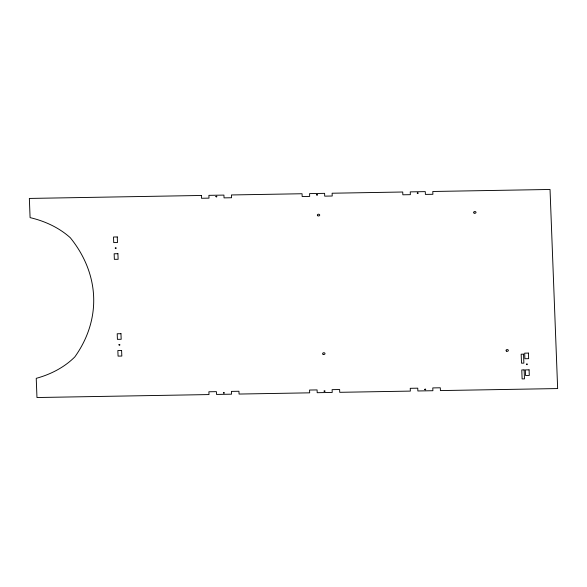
<?xml version="1.0" encoding="UTF-8"?>
<svg xmlns="http://www.w3.org/2000/svg" width="587" height="587" viewBox="0 0 587 587"><rect width="100%" height="100%" fill="white"/><g stroke="black" fill="none" stroke-linecap="round" stroke-linejoin="round"><path stroke-width="0.88" d="M115.235 248.044C116.094 249.768 116.908 246.767 115.235 248.044M118.941 344.804C119.792 346.521 120.606 343.52 118.941 344.804M215.891 196.506C216.742 198.23 217.557 195.229 215.891 196.506M223.398 392.806C224.249 394.53 225.063 391.529 223.398 392.806M316.562 194.774C317.42 196.498 318.227 193.497 316.562 194.774M324.075 391.074C324.927 392.798 325.741 389.797 324.075 391.074M417.24 193.042C418.098 194.759 418.905 191.758 417.24 193.042M424.746 389.342C425.604 391.059 426.411 388.058 424.746 389.342M526.407 364.189C527.265 365.906 528.073 362.913 526.407 364.189M201.385 195.471L29.35 198.435L30.084 217.63A84.146 62.538 0.5 0 1 70.315 237.757A163.01 121.135 0.5 0 1 74.872 356.852A84.146 62.538 0.5 0 1 36.233 378.336L36.966 397.531L209.001 394.567L208.891 391.771L216.405 391.646L216.515 394.435L231.542 394.178L231.432 391.39L238.946 391.258L239.056 394.053L309.672 392.835L309.569 390.039L317.083 389.915L317.185 392.703L332.22 392.446L332.11 389.651L339.624 389.526L339.734 392.314L410.35 391.103L410.24 388.308L417.761 388.176L417.863 390.971L432.89 390.715L432.788 387.919L440.301 387.787L440.404 390.582L557.65 388.565L550.034 189.469L432.795 191.487L432.898 194.282L425.384 194.414L425.274 191.619L410.247 191.876L410.357 194.671L402.843 194.796L402.733 192.008L332.117 193.226L332.22 196.014L324.706 196.146L324.604 193.35L309.576 193.615L309.679 196.403L302.166 196.535L302.056 193.739L231.439 194.957L231.549 197.746L224.036 197.878L223.926 195.089L208.899 195.346L209.001 198.135L201.488 198.267L201.385 195.471M117.268 236.95L113.511 237.016L113.724 242.6L117.481 242.534L117.268 236.95M117.906 253.701L114.149 253.767L114.362 259.351L118.119 259.293L117.906 253.701M120.966 333.702L117.209 333.768L117.422 339.352L121.179 339.286L120.966 333.702M121.604 350.461L117.848 350.52L118.068 356.111L121.825 356.045L121.604 350.461M528.439 353.088L524.675 353.154L524.895 358.738L528.652 358.672L528.439 353.088M523.531 354.159L521.168 354.203L521.513 363.177L523.875 363.133L523.531 354.159M524.132 369.898L521.77 369.935L522.114 378.909L524.477 378.864L524.132 369.898M529.078 369.847L525.321 369.913L525.534 375.497L529.291 375.431L529.078 369.847M474.025 213.03A1.181 0.88 0.5 0 0 475.984 212.604A1.181 0.88 0.5 0 0 474.494 211.547A1.181 0.88 0.5 0 0 474.025 213.03M323.019 354.24A1.181 0.88 0.5 0 0 324.985 353.807A1.181 0.88 0.5 0 0 323.496 352.758A1.181 0.88 0.5 0 0 323.019 354.24M506.376 351.077A1.181 0.88 0.5 0 0 508.335 350.652A1.181 0.88 0.5 0 0 506.845 349.595A1.181 0.88 0.5 0 0 506.376 351.077M317.721 215.722A1.181 0.88 0.5 0 0 319.688 215.29A1.181 0.88 0.5 0 0 318.198 214.24A1.181 0.88 0.5 0 0 317.721 215.722"/></g></svg>
